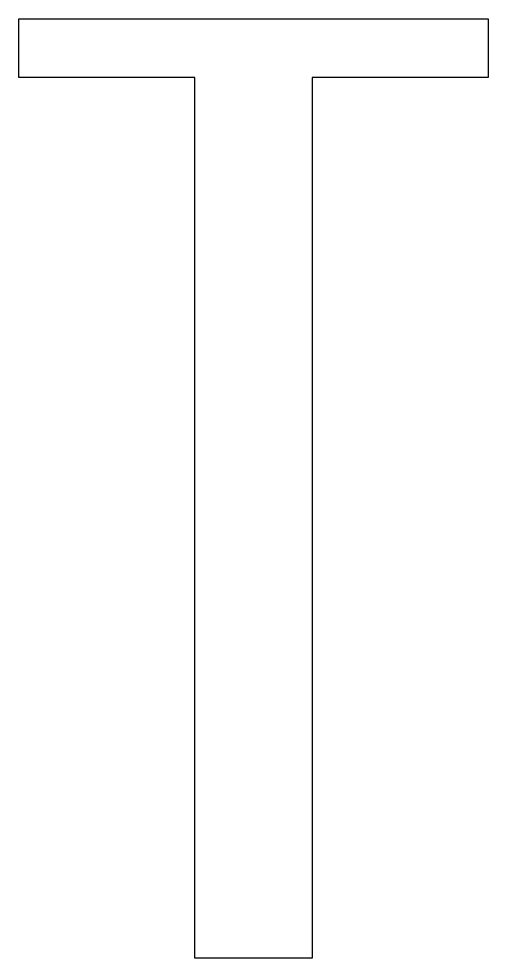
# Model space of a CAD drawing. Header units: inches. Extents: x -1 to 1, y -2.3 to 1.7.
import ezdxf

# ---------------------------------------------------------------- set-up
doc = ezdxf.new("R2010")
doc.units = ezdxf.units.IN
doc.header["$MEASUREMENT"] = 0
doc.layers.add('ALUMINUM', color=144, linetype='Continuous')

msp = doc.modelspace()

# ---------------------------------------------------------------- linework, layer by layer
at = {"layer": 'ALUMINUM'}
msp.add_lwpolyline([(1, 1.7039), (1, 1.4539), (0.25, 1.4539), (0.25, -2.2961), (-0.25, -2.2961), (-0.25, 1.4539), (-1, 1.4539), (-1, 1.7039)], close=True, dxfattribs=at)

doc.saveas('drawing.dxf')
